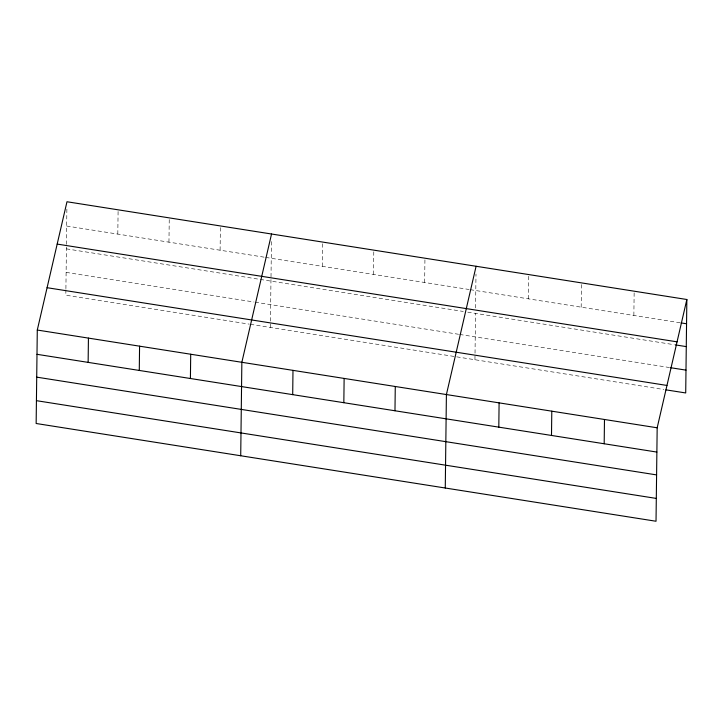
<?xml version="1.0" encoding="UTF-8"?>
<svg xmlns="http://www.w3.org/2000/svg" width="723" height="723" viewBox="0 0 723 723"><rect width="100%" height="100%" fill="white"/><g stroke="black" fill="none" stroke-linecap="round" stroke-linejoin="round"><path stroke-width="0.54" stroke-dasharray="3.62 2.71" d="M65.901 289.778L65.829 295.21L249.263 324.139M65.91 288.685L66.905 207.266M117.813 234.098L118.111 209.815M168.956 242.16L169.254 217.876M220.099 250.221L220.388 225.947M270.393 327.465L271.45 240.632M322.377 266.353L322.675 242.069M373.52 274.415L373.809 250.14M424.654 282.485L424.952 258.201M474.948 359.729L475.02 354.288M475.029 353.204L475.517 313.375M475.58 307.944L475.996 273.99M528.486 298.852L528.784 274.577M581.175 307.167L581.473 282.883M633.863 315.472L634.161 291.188M66.679 226.028L264.564 257.234M265.675 257.415L469.128 289.498M470.239 289.67L679.963 322.747M66.399 248.857L463.289 311.45M467.736 312.146L674.197 344.708M66.109 272.381L253.99 302.006M255.102 302.187L458.554 334.27M459.665 334.442L669.525 367.537M250.375 324.311L663.75 389.498"/><path stroke-width="1.08" d="M37.289 330.04L36.15 423.497L656.023 521.247L657.171 427.79L686.85 299.503L66.977 201.753L37.289 330.04L657.171 427.79M88.134 362.386L88.432 338.102M139.277 370.447L139.575 346.163M190.411 378.509L190.709 354.234M240.714 455.761L241.853 362.295L271.532 234.008M292.698 394.641L292.987 370.357M343.832 402.702L344.13 378.427M394.975 410.772L395.273 386.489M445.269 488.016L446.407 394.55L476.095 266.263M498.807 427.139L499.096 402.865M551.495 435.454L551.794 411.17M604.184 443.759L604.482 419.476M686.85 299.503L685.711 392.96L665.946 389.851M681.066 322.919L686.552 323.777M57.18 244.085L677.053 341.834M675.3 344.88L686.272 346.615M670.619 367.709L685.991 370.131M47.085 287.7L666.968 385.449M37 354.315L656.873 452.074M36.719 377.144L656.592 474.903M36.43 400.669L656.303 498.418"/></g></svg>
